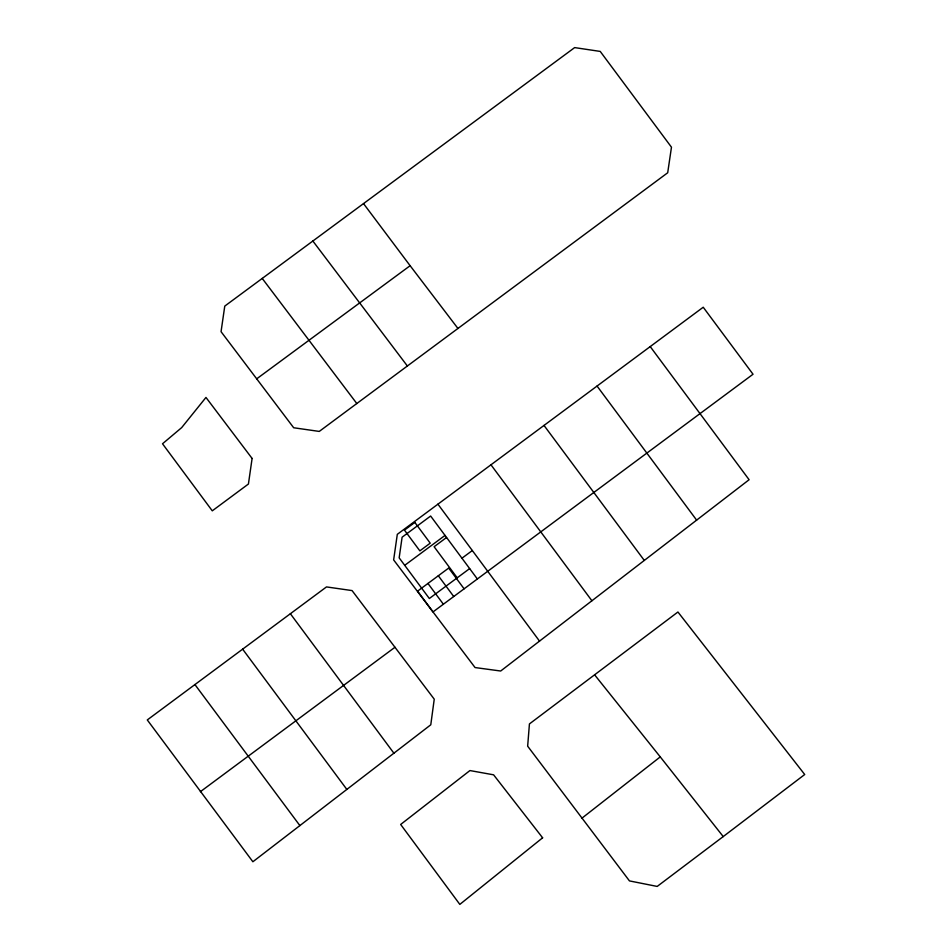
<?xml version="1.0" encoding="UTF-8"?>
<svg xmlns="http://www.w3.org/2000/svg" width="952" height="952" viewBox="0 0 952 952"><rect width="100%" height="100%" fill="white"/><g stroke="black" fill="none" stroke-linecap="round" stroke-linejoin="round"><path stroke-width="1.43" d="M581.767 818.315L660.26 756.888L723.222 836.57L804.714 774.511L677.931 612.005L529.431 723.925L527.658 746.178L629.462 880.909L657.189 886.431L723.222 836.57M299.88 825.586L430.78 724.793L434.243 699.173L352.062 590.585L326.488 586.92L147.286 719.938L252.875 861.75L299.88 825.586L194.91 684.559M650.228 346.599L749.105 479.725L500.681 671.017L475.06 667.554L393.64 559.907L397.305 534.334L703.231 307.234L753.032 374.243L433.005 611.922L417.583 591.144L448.69 568.058L464.088 588.8M356.81 403.529L319.253 431.423L293.68 427.757L221.054 331.677L224.767 306.104L574.651 47.6L600.224 51.42L671.469 147.203L667.697 172.764L356.81 403.529L262.216 278.412M404.707 565.333L445.024 535.417M446.559 537.487L434.112 546.722L457.21 577.84M461.946 558.217L472.323 550.53M469.657 568.594L429.34 598.51L399.162 557.848L402.113 537.19L430.637 516.032L477.345 578.959M394.985 647.253L200.384 791.695M457.96 328.476L410.122 265.703L256.695 378.837M594.881 675.17L660.26 756.888M407.385 366.02L312.851 241.011M363.521 203.609L410.122 265.703M696.626 520.125L597.071 386.072M644.29 560.419L544.02 425.437M591.906 600.76L490.97 464.802M290.372 613.731L393.902 753.211M242.641 649.169L346.837 789.422M437.92 504.167L539.522 641.112M438.325 575.758L453.711 596.499M427.948 583.445L443.346 604.187M252.101 458.447L248.424 484.021L212.272 510.831L162.518 443.775L181.689 427.603L205.965 397.436L252.101 458.447M542.616 837.808L459.828 904.4L400.661 824.468L469.931 770.561L493.6 774.821L542.616 837.808M414.834 522.422L404.457 530.121L419.856 550.863L430.221 543.164L414.834 522.422"/></g></svg>
